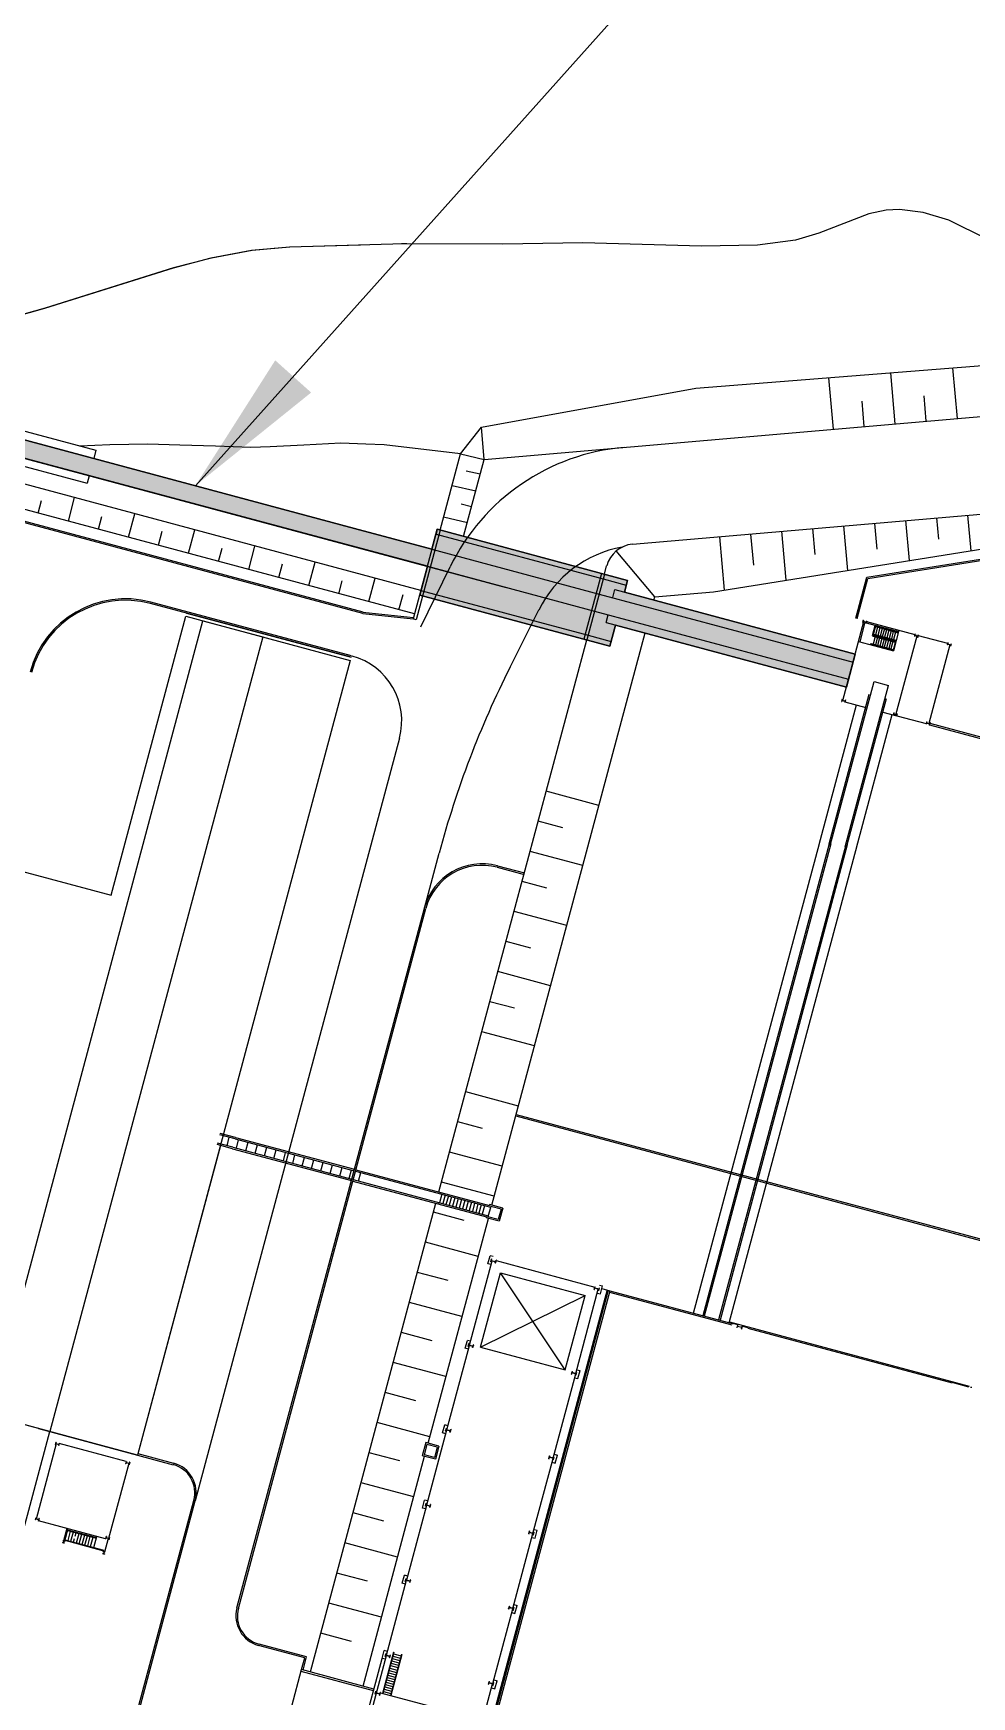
# Model space of a CAD drawing. Header units: millimetres. Extents: x 0 to 42050, y 0 to 29700.
# Drawn here: x 34922 to 35722, y 26847 to 28264 of the extents above; entities that cross this region are included whole.
import ezdxf

# ---------------------------------------------------------------- set-up
doc = ezdxf.new("R2010")
doc.units = ezdxf.units.MM
doc.header["$LTSCALE"] = 50
doc.layers.add('CHAVE', color=8, linetype='Continuous', transparency=0.4)
doc.layers.add('FRL3', color=3, linetype='Continuous')
doc.layers.add('TDM', color=2, linetype='Continuous')
doc.styles.add('TR100', font='simplex.shx')
doc.dimstyles.new('SEG-S-1', dxfattribs={"dimscale": 50, "dimtxt": 2.5, "dimasz": 2.5, "dimexe": 1.5, "dimexo": 1.5, "dimgap": 1, "dimtad": 1, "dimdec": 0, "dimtxsty": 'TR100', "dimcen": 2.5, "dimclrd": 256, "dimclre": 256, "dimclrt": 3, "dimadec": 0, "dimazin": 0, "dimtfac": 1, "dimtdec": 0, "dimtmove": 0, "dimatfit": 3, "dimfxl": 0, "dimarcsym": 0})

# ---------------------------------------------------------------- blocks, each defined once
blk = doc.blocks.new('A$C348914f2')
at = {"layer": 'FRL3'}
blk.add_hatch(color=256, dxfattribs=at).paths.add_polyline_path([(-6848.9, -1241.2), (-6291.7, -1390.5), (-6298.2, -1415.1), (-6136.2, -1458.5), (-6131.4, -1440.5), (-5934.6, -1493.3), (-5927, -1465.2), (-6123.8, -1412.4), (-6121.2, -1402.5), (-6283.2, -1359), (-6287.8, -1375.9), (-6353.7, -1358.3), (-6845, -1226.6)])
at = {"layer": 'CHAVE'}
for p, q in [((-6062.8, -1238.9), (-5681.9, -1208.6)), ((-6843.1, -1219.7), (-6574.2, -1291.7)), ((-5949.8, -1229.9), (-5946, -1273.8)), ((-5896.9, -1225.7), (-5893.2, -1269.2)), ((-5844.1, -1221.5), (-5840.3, -1264.7)), ((-6848.9, -1241.2), (-6224.5, -1408.5)), ((-6245.6, -1272), (-6062.8, -1238.9)), ((-5868.6, -1245.2), (-5866.8, -1266.9)), ((-6850.7, -1247.8), (-6581.7, -1319.8)), ((-6243.2, -1299.4), (-5678.3, -1250.7)), ((-5921.5, -1249.7), (-5919.6, -1271.5)), ((-6263.4, -1294.7), (-6245.6, -1272)), ((-6243.2, -1299.4), (-6245.6, -1272)), ((-6297.2, -1411.1), (-6702.4, -1302.5)), ((-6574.2, -1291.7), (-6576, -1298.7)), ((-6280.8, -1359.7), (-6263.4, -1294.7)), ((-6263.4, -1294.7), (-6243.2, -1299.4)), ((-6260.8, -1365), (-6243.2, -1299.4)), ((-6580, -1313.3), (-6581.7, -1319.8)), ((-6258.6, -1309.1), (-6246.6, -1311.8)), ((-6270.6, -1321.6), (-6250.4, -1326.3)), ((-6302.5, -1431.1), (-6667.9, -1333.2)), ((-6623.2, -1345.1), (-6620.4, -1334.4)), ((-6597.6, -1352), (-6592.3, -1332)), ((-6546.4, -1365.7), (-6541, -1345.7)), ((-6262.9, -1337.4), (-6254, -1339.5)), ((-6117, -1371.7), (-5671.2, -1333.2)), ((-6346.4, -1429.6), (-6655.8, -1346.7)), ((-6346.8, -1430.8), (-6654.9, -1348.2)), ((-6572, -1358.9), (-6569.1, -1348)), ((-6495.2, -1379.4), (-6489.8, -1359.4)), ((-6283.2, -1359), (-6303.7, -1435.3)), ((-6280.8, -1359.7), (-6301.3, -1436)), ((-6283.2, -1359), (-6284.3, -1363)), ((-6283.2, -1359), (-6140.8, -1397.2)), ((-6277.8, -1348.4), (-6257.6, -1353.1)), ((-6047.8, -1412.3), (-5669.6, -1351.7)), ((-5961.2, -1380.5), (-5963.1, -1358.4)), ((-5933.4, -1394), (-5936.7, -1356.1)), ((-5908.4, -1375.9), (-5910.3, -1353.9)), ((-5880.9, -1385.6), (-5883.9, -1351.6)), ((-5855.9, -1367.5), (-5857.4, -1349.3)), ((-5828.4, -1377.2), (-5831, -1347)), ((-6520.8, -1372.6), (-6517.6, -1360.7)), ((-6443.9, -1393.2), (-6438.6, -1373.2)), ((-6284.3, -1363), (-6141.8, -1401.2)), ((-6038.4, -1410.8), (-6042.4, -1365.3)), ((-6013.6, -1389.6), (-6015.9, -1363)), ((-5985.9, -1402.4), (-5989.5, -1360.7)), ((-5917.3, -1399.8), (-5717.9, -1367.9)), ((-5916.3, -1400.9), (-5718, -1369.1)), ((-6469.6, -1386.3), (-6466.6, -1375.1)), ((-6418.3, -1400), (-6415.2, -1388.5)), ((-6392.7, -1406.9), (-6387.4, -1386.9)), ((-6287.8, -1375.9), (-6145.3, -1414.1)), ((-6097.9, -1416.6), (-6130.8, -1377.4)), ((-6341.5, -1420.6), (-6336.1, -1400.6)), ((-6297.2, -1442), (-6272.3, -1390.9)), ((-6291.7, -1390.5), (-6149.2, -1428.7)), ((-6143.2, -1396.6), (-6158.2, -1452.6)), ((-6140.8, -1397.2), (-6155.8, -1453.2)), ((-6141.8, -1401.2), (-6122.2, -1406.5)), ((-6140.8, -1397.2), (-6138.9, -1390)), ((-6140.8, -1397.2), (-6121.2, -1402.5)), ((-6123.8, -1412.4), (-6121.2, -1402.5)), ((-5926.6, -1434.6), (-5917.3, -1399.8)), ((-5925.4, -1434.9), (-5916.3, -1400.9)), ((-6367.1, -1413.8), (-6364.2, -1402.8)), ((-6315.9, -1427.5), (-6312.4, -1414.4)), ((-6297.2, -1411.1), (-6154.7, -1449.2)), ((-6295.9, -1415.7), (-6136.2, -1458.5)), ((-6145.3, -1414.1), (-5928.9, -1472.1)), ((-6133.7, -1417.2), (-6131.8, -1410.3)), ((-6131.8, -1410.3), (-5927, -1465.2)), ((-6098.6, -1419.2), (-6097.9, -1416.6)), ((-6097.9, -1416.6), (-6047.8, -1412.3)), ((-6356.7, -1468), (-6527.6, -1422.2)), ((-6356.4, -1466.8), (-6527.3, -1421)), ((-6496.8, -1430.5), (-6356.7, -1468)), ((-6346.8, -1430.8), (-6303.7, -1435.3)), ((-6346.6, -1429.6), (-6303.6, -1434.1)), ((-6221.2, -1476.4), (-6196.7, -1427.7)), ((-6149.2, -1428.7), (-5932.8, -1486.7)), ((-6301.3, -1436), (-6303.7, -1435.3)), ((-6139.4, -1438.4), (-6137.6, -1431.8)), ((-6139.4, -1438.4), (-5934.6, -1493.3)), ((-6136.2, -1458.5), (-6131.4, -1440.5)), ((-5937.6, -1504.8), (-5919.7, -1437.6)), ((-5925.4, -1434.9), (-5926.6, -1434.6)), ((-5923, -1454.9), (-5918.5, -1438)), ((-5917.7, -1438.7), (-5890.2, -1446.1)), ((-5917.4, -1437.5), (-5876.3, -1448.5)), ((-5912.3, -1449.4), (-5910, -1440.8)), ((-5909.7, -1441.5), (-5911.7, -1448.8)), ((-5911.7, -1448.8), (-5909.7, -1441.5)), ((-5910.1, -1441.4), (-5890.3, -1446.7)), ((-5909.9, -1441.9), (-5890.4, -1447.1)), ((-5908, -1442.4), (-5909.7, -1448.8)), ((-5906.1, -1442.9), (-5907.8, -1449.3)), ((-5904.1, -1443.4), (-5905.9, -1449.9)), ((-5902.2, -1444), (-5904, -1450.4)), ((-5900.3, -1444.5), (-5902.1, -1450.9)), ((-5898.4, -1445), (-5900.1, -1451.4)), ((-5889.8, -1444.9), (-5894.5, -1462.5)), ((-6281.8, -1923.4), (-6155.8, -1453.2)), ((-6236.7, -1934.7), (-6106.2, -1447.3)), ((-6154.7, -1449.2), (-6135.1, -1454.5)), ((-5924.2, -1454.6), (-5894.5, -1462.5)), ((-5914.4, -1457.2), (-5914.2, -1456.7)), ((-5914.2, -1456.7), (-5894.4, -1462)), ((-5913.8, -1456.8), (-5913.7, -1456.3)), ((-5913.7, -1456.3), (-5894.7, -1461.4)), ((-5912.3, -1449.4), (-5892.4, -1454.7)), ((-5912.1, -1448.7), (-5892.3, -1454)), ((-5911.9, -1449.5), (-5912, -1449.9)), ((-5912, -1449.9), (-5911.9, -1449.5)), ((-5912, -1449.9), (-5893, -1455)), ((-5910.1, -1450.4), (-5911.8, -1456.8)), ((-5911.6, -1448.3), (-5892.1, -1453.5)), ((-5908.2, -1450.9), (-5909.9, -1457.3)), ((-5906.3, -1451.5), (-5908, -1457.9)), ((-5904.4, -1452), (-5906.1, -1458.4)), ((-5902.5, -1452.5), (-5904.2, -1458.9)), ((-5900.6, -1453), (-5902.3, -1459.4)), ((-5898.7, -1453.5), (-5900.4, -1459.9)), ((-5896.8, -1454), (-5898.5, -1460.4)), ((-5896.5, -1445.5), (-5898.2, -1451.9)), ((-5894.9, -1454.5), (-5896.6, -1460.9)), ((-5894.6, -1446), (-5896.3, -1452.4)), ((-5892.8, -1454.6), (-5894.8, -1461.9)), ((-5892.7, -1446.5), (-5894.4, -1452.9)), ((-5892.4, -1516.9), (-5874.4, -1449.8)), ((-5873.4, -1449.3), (-5848.3, -1456.1)), ((-5846.4, -1457.3), (-5864.4, -1524.4)), ((-5949.2, -1626.9), (-5915.1, -1499.3)), ((-5948.3, -1628.3), (-5910.9, -1488.6)), ((-5935.6, -1629.5), (-5898.7, -1491.9)), ((-5910.9, -1488.6), (-5898.7, -1491.9)), ((-5957.9, -1627.5), (-5926, -1508.6)), ((-5935.8, -1506), (-5918.1, -1510.7)), ((-5933.8, -1627.8), (-5900.4, -1503.1)), ((-5903.5, -1514.6), (-5866.6, -1524.5)), ((-5926, -1630.3), (-5895.6, -1516.7)), ((-5863.8, -1525.4), (-5781.4, -1547.5)), ((-5863.4, -1524.2), (-5782.3, -1545.9)), ((-6315.5, -1537), (-6489.5, -2186.5)), ((-6145.5, -1594.1), (-6190.3, -1582.1)), ((-6176.1, -1613.3), (-6197.2, -1607.7)), ((-6064.8, -2026.6), (-5957.6, -1626.5)), ((-5949.2, -1626.9), (-6056.9, -2028.8)), ((-5948, -1627), (-6055.7, -2029.1)), ((-5935.1, -1627.8), (-6043.5, -2032.3)), ((-5933.8, -1627.8), (-6042.3, -2032.7)), ((-6034.4, -2034.8), (-5925.5, -1628.3)), ((-6294.2, -1681.7), (-6281.7, -1634.9)), ((-6159.2, -1645.3), (-6204, -1633.3)), ((-6232.1, -1646.8), (-6209.3, -1652.9)), ((-6231.8, -1645.6), (-6209, -1651.7)), ((-6189.8, -1664.6), (-6210.9, -1658.9)), ((-6453.9, -2277.7), (-6294.2, -1681.7)), ((-6452.7, -2278.1), (-6293, -1682)), ((-6172.9, -1696.5), (-6217.8, -1684.5)), ((-6203.5, -1715.8), (-6224.6, -1710.1)), ((-6186.7, -1747.8), (-6231.5, -1735.7)), ((-6217.3, -1767), (-6238.4, -1761.4)), ((-6200.4, -1799), (-6245.2, -1787)), ((-6214.1, -1850.2), (-6258.9, -1838.2)), ((-6244.7, -1869.5), (-6265.8, -1863.8)), ((-6216.4, -1858.6), (-5488.1, -2053.8)), ((-6216.1, -1857.4), (-5487.8, -2052.6)), ((-6468.1, -1883.8), (-6538.8, -2147.5)), ((-6457.7, -1886.6), (-6470.7, -1883.1)), ((-6457.4, -1885.4), (-6470.4, -1881.9)), ((-6455.6, -1878.1), (-6468.5, -1874.7)), ((-6455.2, -1877), (-6468.2, -1873.5)), ((-6462.4, -1884.1), (-6460.5, -1876.8)), ((-6455.6, -1878.1), (-6354.1, -1905.3)), ((-6455.2, -1877), (-6353.8, -1904.1)), ((-6454.4, -1886.2), (-6452.5, -1879)), ((-6446.4, -1888.3), (-6444.5, -1881.1)), ((-6438.4, -1890.5), (-6436.5, -1883.3)), ((-6457.7, -1886.6), (-6356.4, -1913.7)), ((-6457.4, -1885.4), (-6356.1, -1912.5)), ((-6430.4, -1892.6), (-6428.5, -1885.4)), ((-6422.4, -1894.8), (-6420.5, -1887.6)), ((-6414.4, -1896.9), (-6412.5, -1889.7)), ((-6406.4, -1899.1), (-6404.5, -1891.9)), ((-6398.4, -1901.2), (-6396.5, -1894)), ((-6390.4, -1903.4), (-6388.4, -1896.1)), ((-6382.4, -1905.5), (-6380.4, -1898.3)), ((-6227.8, -1901.4), (-6272.7, -1889.4)), ((-6374.4, -1907.6), (-6372.4, -1900.4)), ((-6366.4, -1909.8), (-6364.4, -1902.6)), ((-6358.4, -1911.9), (-6356.4, -1904.7)), ((-6352.9, -1905.7), (-6238, -1936.5)), ((-6352.6, -1904.5), (-6238.8, -1934.9)), ((-6350.4, -1914.1), (-6348.4, -1906.9)), ((-6355.2, -1914.1), (-6241.4, -1944.6)), ((-6354.9, -1912.9), (-6239.9, -1943.7)), ((-6279.4, -1925.4), (-6281.4, -1932.6)), ((-6280.3, -1925.1), (-6279.9, -1923.9)), ((-6234.7, -1927), (-6279.5, -1915)), ((-6276.6, -1926.1), (-6278.6, -1933.3)), ((-6273.8, -1926.9), (-6275.8, -1934.1)), ((-6273.8, -1926.9), (-6275.8, -1934.1)), ((-6391.3, -2332.3), (-6284.4, -1933)), ((-6260.3, -1947.6), (-6286.4, -1940.6)), ((-6282.5, -1933.5), (-6282.2, -1932.3)), ((-6271, -1927.6), (-6273, -1934.8)), ((-6268.2, -1928.4), (-6270.2, -1935.6)), ((-6265.4, -1929.1), (-6267.4, -1936.3)), ((-6262.6, -1929.9), (-6264.6, -1937.1)), ((-6259.8, -1930.6), (-6261.8, -1937.8)), ((-6257, -1931.4), (-6259, -1938.6)), ((-6254.2, -1932.1), (-6256.1, -1939.3)), ((-6251.4, -1932.9), (-6253.3, -1940.1)), ((-6248.6, -1933.6), (-6250.5, -1940.8)), ((-6245.8, -1934.4), (-6247.7, -1941.6)), ((-6243, -1935.1), (-6244.9, -1942.3)), ((-6237.7, -1935.7), (-6240.1, -1944.5)), ((-6238.6, -1934.1), (-6238.8, -1934.9)), ((-6227.4, -1937.2), (-6238.6, -1934.1)), ((-6228.9, -1938), (-6237.7, -1935.7)), ((-6228.9, -1938), (-6231.3, -1946.8)), ((-6227.4, -1937.2), (-6230.4, -1948.4)), ((-6291.1, -2137.4), (-6239.7, -1945.9)), ((-6241.4, -1944.6), (-6241.6, -1945.4)), ((-6230.4, -1948.4), (-6241.6, -1945.4)), ((-6231.3, -1946.8), (-6240.1, -1944.5)), ((-6248.4, -1978.3), (-6293.3, -1966.3)), ((-6255.7, -2053.9), (-6236.5, -1982.1)), ((-6240.1, -1984.6), (-6238.3, -1977.8)), ((-6235.5, -1978.5), (-6238.3, -1977.8)), ((-6237.5, -1982.9), (-6236.9, -1980.5)), ((-6237.3, -1983), (-6237.5, -1982.9)), ((-6237.3, -1983), (-6236.7, -1980.6)), ((-6237, -1981.9), (-6236.9, -1981.7)), ((-6237, -1981.9), (-6233.5, -1982.9)), ((-6236.7, -1980.6), (-6236.9, -1980.5)), ((-6236.9, -1981.7), (-6233.4, -1982.6)), ((-6233.8, -1983.9), (-6233.1, -1981.5)), ((-6233.5, -1984), (-6232.9, -1981.6)), ((-6233.5, -1982.9), (-6233.4, -1982.6)), ((-6232.9, -1981.6), (-6233.1, -1981.5)), ((-6233, -1981.9), (-6148.9, -2004.4)), ((-6274, -1998.9), (-6300.1, -1991.9)), ((-6246.3, -2055.5), (-6229.4, -1992.4)), ((-6237.3, -1985.3), (-6240.1, -1984.6)), ((-6233.5, -1984), (-6233.8, -1983.9)), ((-6174.2, -2074.8), (-6229.4, -1992.4)), ((-6229.4, -1992.4), (-6157.3, -2011.7)), ((-6138.5, -2006.9), (-6250.1, -2423.3)), ((-6137.6, -2007.1), (-6249.3, -2424.3)), ((-6136.2, -2007.5), (-6248.1, -2424.9)), ((-6246.3, -2055.5), (-6157.3, -2011.7)), ((-6174.2, -2074.8), (-6157.3, -2011.7)), ((-6165.2, -2078.1), (-6146, -2006.3)), ((-6149.5, -2006.5), (-6148.9, -2004.1)), ((-6149.5, -2006.5), (-6149.3, -2006.6)), ((-6149.3, -2006.6), (-6148.6, -2004.2)), ((-6149, -2005.5), (-6148.9, -2005.3)), ((-6145.5, -2006.4), (-6149, -2005.5)), ((-6148.9, -2004.1), (-6148.6, -2004.2)), ((-6145.4, -2006.2), (-6148.9, -2005.3)), ((-6146.9, -2009.6), (-6144.1, -2010.3)), ((-6145.7, -2007.5), (-6145.1, -2005.1)), ((-6145.7, -2007.5), (-6145.5, -2007.6)), ((-6145.5, -2007.6), (-6144.9, -2005.2)), ((-6145.5, -2006.4), (-6145.4, -2006.2)), ((-6145.1, -2002.8), (-6142.3, -2003.5)), ((-6145.1, -2005.1), (-6144.9, -2005.2)), ((-6144.1, -2010.3), (-6142.3, -2003.5)), ((-6142.9, -2005.7), (-6136.2, -2007.5)), ((-6136.5, -2008.7), (-6032.2, -2036.7)), ((-6136.2, -2007.5), (-6031.8, -2035.5)), ((-6262.2, -2029.5), (-6307, -2017.5)), ((-6034.2, -2034), (-5829.9, -2088.7)), ((-6027.2, -2036.7), (-6031.8, -2035.5)), ((-6027.8, -2039.1), (-6027.2, -2036.7)), ((-6027.8, -2039.1), (-6027.6, -2039.2)), ((-6027.6, -2039.2), (-6027, -2036.8)), ((-6027.3, -2038.1), (-6027.3, -2037.9)), ((-6023.7, -2038.8), (-6027.3, -2037.9)), ((-6023.8, -2039), (-6027.3, -2038.1)), ((-6027.2, -2036.7), (-6027, -2036.8)), ((-6024.1, -2040.1), (-6023.4, -2037.7)), ((-6024.1, -2040.1), (-6023.8, -2040.2)), ((-6023.8, -2040.2), (-6023.2, -2037.8)), ((-6023.8, -2039), (-6023.7, -2038.8)), ((-6023.4, -2037.7), (-6023.2, -2037.8)), ((-6023.2, -2037.8), (-6018.6, -2039)), ((-6018.7, -2039.4), (-5844.4, -2086.1)), ((-6287.7, -2050.1), (-6313.8, -2043.1)), ((-6275, -2125.9), (-6255.8, -2054.1)), ((-6259.4, -2056.6), (-6257.6, -2049.8)), ((-6254.8, -2050.6), (-6257.6, -2049.8)), ((-6256.8, -2055), (-6256.2, -2052.6)), ((-6256.6, -2055), (-6256, -2052.6)), ((-6256.3, -2053.9), (-6256.3, -2053.7)), ((-6256.3, -2053.7), (-6252.7, -2054.7)), ((-6256.3, -2053.9), (-6252.8, -2054.9)), ((-6256, -2052.6), (-6256.2, -2052.6)), ((-6253.1, -2056), (-6252.4, -2053.6)), ((-6252.8, -2056), (-6252.2, -2053.6)), ((-6252.2, -2053.6), (-6252.4, -2053.6)), ((-6256.6, -2057.4), (-6259.4, -2056.6)), ((-6256.6, -2055), (-6256.8, -2055)), ((-6252.8, -2056), (-6253.1, -2056)), ((-6252.8, -2054.9), (-6252.7, -2054.7)), ((-6246.3, -2055.5), (-6174.2, -2074.8)), ((-6275.9, -2080.7), (-6320.7, -2068.7)), ((-6184.5, -2150.1), (-6165.3, -2078.3)), ((-6168.8, -2078.6), (-6168.2, -2076.2)), ((-6168.8, -2078.6), (-6168.6, -2078.6)), ((-6168.6, -2078.6), (-6167.9, -2076.2)), ((-6168.3, -2077.5), (-6168.2, -2077.3)), ((-6164.8, -2078.5), (-6168.3, -2077.5)), ((-6168.2, -2076.2), (-6167.9, -2076.2)), ((-6164.7, -2078.2), (-6168.2, -2077.3)), ((-6166.2, -2081.6), (-6163.4, -2082.4)), ((-6165, -2079.6), (-6164.4, -2077.2)), ((-6165, -2079.6), (-6164.8, -2079.6)), ((-6164.8, -2079.6), (-6164.2, -2077.2)), ((-6164.8, -2078.5), (-6164.7, -2078.2)), ((-6164.4, -2074.8), (-6161.6, -2075.6)), ((-6164.4, -2077.2), (-6164.2, -2077.2)), ((-6163.4, -2082.4), (-6161.6, -2075.6)), ((-6301.4, -2101.3), (-6327.6, -2094.3)), ((-5830.2, -2089.6), (-5844.4, -2085.8)), ((-5827.8, -2090.1), (-5828.8, -2089.9)), ((-6623.1, -2124.9), (-6538.8, -2147.5)), ((-6289.6, -2131.9), (-6334.4, -2119.9)), ((-6278.7, -2128.7), (-6276.9, -2121.9)), ((-6274.1, -2122.6), (-6276.9, -2121.9)), ((-6276.1, -2127), (-6275.5, -2124.6)), ((-6275.9, -2127.1), (-6275.3, -2124.7)), ((-6275.3, -2124.7), (-6275.5, -2124.6)), ((-6608, -2138), (-6625.1, -2202)), ((-6608.2, -2136.8), (-6608.8, -2138.9)), ((-6608.6, -2138.9), (-6608.8, -2138.9)), ((-6608.4, -2138.1), (-6608.6, -2138.9)), ((-6608.1, -2136.9), (-6608.3, -2137.7)), ((-6608.1, -2136.9), (-6608.2, -2136.8)), ((-6605.9, -2138.5), (-6608.2, -2137.9)), ((-6605.9, -2138.6), (-6608.2, -2138)), ((-6605.8, -2138.8), (-6606.1, -2139.6)), ((-6605.4, -2137.6), (-6605.9, -2139.6)), ((-6605.5, -2137.6), (-6605.8, -2138.4)), ((-6605.4, -2137.6), (-6605.5, -2137.6)), ((-6548.3, -2153), (-6605.4, -2137.7)), ((-6293, -2136.9), (-6296, -2148.1)), ((-6292.1, -2138.5), (-6294.4, -2147.3)), ((-6281.8, -2139.9), (-6293, -2136.9)), ((-6292.2, -2189.9), (-6275.1, -2126.1)), ((-6283.3, -2140.8), (-6292.1, -2138.5)), ((-6275.9, -2129.4), (-6278.7, -2128.7)), ((-6275.9, -2127.1), (-6276.1, -2127)), ((-6275.6, -2126), (-6275.6, -2125.7)), ((-6275.6, -2125.7), (-6272, -2126.7)), ((-6275.6, -2126), (-6272.1, -2126.9)), ((-6272.4, -2128), (-6271.7, -2125.6)), ((-6272.1, -2128.1), (-6272.4, -2128)), ((-6272.1, -2128.1), (-6271.5, -2125.7)), ((-6272.1, -2126.9), (-6272, -2126.7)), ((-6271.5, -2125.7), (-6271.7, -2125.6)), ((-6605.9, -2139.6), (-6606.1, -2139.6)), ((-6548.2, -2152.9), (-6548.8, -2155)), ((-6548.1, -2153), (-6548.3, -2153.8)), ((-6548.1, -2153), (-6548.2, -2152.9)), ((-6545.3, -2153.7), (-6545.9, -2155.7)), ((-6545.5, -2153.6), (-6545.7, -2154.5)), ((-6545.3, -2153.7), (-6545.5, -2153.6)), ((-6538.8, -2147.5), (-6508.3, -2155.7)), ((-6538.5, -2146.3), (-6508, -2154.5)), ((-6346.5, -2344.3), (-6294.1, -2148.6)), ((-6315.2, -2152.5), (-6341.3, -2145.5)), ((-6284.8, -2151.1), (-6296, -2148.1)), ((-6285.6, -2149.6), (-6294.4, -2147.3)), ((-6283.3, -2140.8), (-6285.6, -2149.6)), ((-6281.8, -2139.9), (-6284.8, -2151.1)), ((-6201.7, -2214.2), (-6184.6, -2150.4)), ((-6188.1, -2150.6), (-6187.5, -2148.2)), ((-6188.1, -2150.6), (-6187.9, -2150.7)), ((-6187.9, -2150.7), (-6187.2, -2148.3)), ((-6187.6, -2149.6), (-6187.5, -2149.3)), ((-6184.1, -2150.5), (-6187.6, -2149.6)), ((-6187.5, -2148.2), (-6187.2, -2148.3)), ((-6184, -2150.3), (-6187.5, -2149.3)), ((-6185.5, -2153.6), (-6182.7, -2154.4)), ((-6184.3, -2151.6), (-6183.7, -2149.2)), ((-6184.3, -2151.6), (-6184.1, -2151.7)), ((-6184.1, -2151.7), (-6183.5, -2149.3)), ((-6184.1, -2150.5), (-6184, -2150.3)), ((-6183.7, -2146.8), (-6180.9, -2147.6)), ((-6183.7, -2149.2), (-6183.5, -2149.3)), ((-6182.7, -2154.4), (-6180.9, -2147.6)), ((-6546.2, -2154.6), (-6563.3, -2218.5)), ((-6548.6, -2155), (-6548.8, -2155)), ((-6548.4, -2154.2), (-6548.6, -2155)), ((-6545.9, -2154.6), (-6548.2, -2154)), ((-6545.9, -2154.7), (-6548.2, -2154.1)), ((-6545.8, -2154.8), (-6546, -2155.7)), ((-6545.9, -2155.7), (-6546, -2155.7)), ((-6303.3, -2183.2), (-6348.2, -2171.1)), ((-6561.1, -2448.7), (-6490.7, -2186.1)), ((-6559.9, -2449), (-6489.5, -2186.5)), ((-6309.3, -2253.9), (-6292.2, -2190.2)), ((-6295.9, -2192.7), (-6294.1, -2185.9)), ((-6293.1, -2193.4), (-6295.9, -2192.7)), ((-6291.3, -2186.6), (-6294.1, -2185.9)), ((-6293.3, -2191), (-6292.7, -2188.6)), ((-6293.1, -2191.1), (-6293.3, -2191)), ((-6293.1, -2191.1), (-6292.4, -2188.7)), ((-6292.8, -2190), (-6292.7, -2189.8)), ((-6292.8, -2190), (-6289.3, -2191)), ((-6292.4, -2188.7), (-6292.7, -2188.6)), ((-6292.7, -2189.8), (-6289.2, -2190.7)), ((-6289.5, -2192), (-6288.9, -2189.6)), ((-6289.3, -2192.1), (-6289.5, -2192)), ((-6289.3, -2192.1), (-6288.7, -2189.7)), ((-6289.3, -2191), (-6289.2, -2190.7)), ((-6288.7, -2189.7), (-6288.9, -2189.6)), ((-6625.4, -2200.9), (-6626, -2202.9)), ((-6625.8, -2202.9), (-6626, -2202.9)), ((-6625.6, -2202.1), (-6625.8, -2202.9)), ((-6625.2, -2200.9), (-6625.5, -2201.7)), ((-6625.2, -2200.9), (-6625.4, -2200.9)), ((-6623.1, -2202.5), (-6625.4, -2201.9)), ((-6623.1, -2202.6), (-6625.4, -2202)), ((-6623, -2202.8), (-6623.2, -2203.6)), ((-6623.1, -2203.7), (-6623.2, -2203.6)), ((-6622.5, -2201.6), (-6623.1, -2203.7)), ((-6565.9, -2218.9), (-6623, -2203.6)), ((-6622.7, -2201.6), (-6622.9, -2202.4)), ((-6622.5, -2201.6), (-6622.7, -2201.6)), ((-6599, -2210), (-6601.8, -2220.7)), ((-6598, -2210.3), (-6600.9, -2221)), ((-6328.9, -2203.8), (-6355, -2196.8)), ((-6602.6, -2222.1), (-6601.9, -2222.3)), ((-6602.6, -2222.1), (-6602.6, -2222.2)), ((-6600.9, -2222.7), (-6602.6, -2222.2)), ((-6602.2, -2220.6), (-6602.2, -2220.7)), ((-6600.5, -2221), (-6602.2, -2220.6)), ((-6602.2, -2220.7), (-6601.5, -2220.9)), ((-6601.4, -2221), (-6601.8, -2222.3)), ((-6601.3, -2221), (-6601.7, -2222.3)), ((-6600.9, -2222.6), (-6601.6, -2222.4)), ((-6601.5, -2221.6), (-6601.4, -2221.2)), ((-6600.5, -2221.1), (-6601.2, -2220.9)), ((-6600.9, -2222.6), (-6600.9, -2222.7)), ((-6600.6, -2220.1), (-6567.6, -2229)), ((-6600.5, -2219.7), (-6567.5, -2228.5)), ((-6600.5, -2221), (-6600.5, -2221.1)), ((-6598.4, -2211.7), (-6573.7, -2218.3)), ((-6598.2, -2211.2), (-6573.6, -2217.8)), ((-6597.9, -2220.4), (-6595.7, -2212.4)), ((-6595.5, -2221), (-6593.3, -2213)), ((-6593.1, -2221.7), (-6592.3, -2218.6)), ((-6591.7, -2216.7), (-6590.9, -2213.7)), ((-6590.7, -2222.3), (-6588.5, -2214.3)), ((-6588.3, -2223), (-6586.1, -2215)), ((-6585.9, -2223.6), (-6583.7, -2215.6)), ((-6583.5, -2224.2), (-6581.3, -2216.2)), ((-6581.1, -2224.9), (-6578.9, -2216.9)), ((-6578.7, -2225.5), (-6576.5, -2217.5)), ((-6575.8, -2226.3), (-6573.3, -2216.9)), ((-6563.7, -2218.5), (-6566.8, -2230.1)), ((-6565.4, -2216.9), (-6565.9, -2219)), ((-6565.8, -2219), (-6565.9, -2219)), ((-6565.5, -2218.2), (-6565.8, -2219)), ((-6565.2, -2217), (-6565.4, -2216.9)), ((-6565.2, -2217), (-6565.4, -2217.8)), ((-6563, -2218.6), (-6565.4, -2218)), ((-6563.1, -2218.7), (-6565.4, -2218.1)), ((-6563, -2218.9), (-6563.2, -2219.7)), ((-6563, -2219.8), (-6563.2, -2219.7)), ((-6562.5, -2217.7), (-6563, -2219.8)), ((-6562.7, -2217.7), (-6562.9, -2218.5)), ((-6562.5, -2217.7), (-6562.7, -2217.7)), ((-6317.1, -2234.4), (-6361.9, -2222.4)), ((-6218.9, -2278.2), (-6201.8, -2214.4)), ((-6205.3, -2214.6), (-6204.6, -2212.2)), ((-6205.3, -2214.6), (-6205, -2214.7)), ((-6205, -2214.7), (-6204.4, -2212.3)), ((-6204.7, -2213.6), (-6204.7, -2213.4)), ((-6201.1, -2214.3), (-6204.7, -2213.4)), ((-6201.2, -2214.5), (-6204.7, -2213.6)), ((-6204.6, -2212.2), (-6204.4, -2212.3)), ((-6202.6, -2217.7), (-6199.8, -2218.4)), ((-6201.5, -2215.6), (-6200.9, -2213.2)), ((-6201.5, -2215.6), (-6201.3, -2215.7)), ((-6201.3, -2215.7), (-6200.6, -2213.3)), ((-6201.2, -2214.5), (-6201.1, -2214.3)), ((-6200.9, -2213.2), (-6200.6, -2213.3)), ((-6200.8, -2210.9), (-6198, -2211.6)), ((-6199.8, -2218.4), (-6198, -2211.6)), ((-6568.6, -2231.3), (-6568.6, -2231.3)), ((-6568.6, -2231.3), (-6567.9, -2231.4)), ((-6568.6, -2231.3), (-6566.9, -2231.8)), ((-6568.1, -2229.7), (-6568.2, -2229.8)), ((-6568.2, -2229.8), (-6567.5, -2230)), ((-6568.1, -2229.7), (-6566.5, -2230.2)), ((-6567.4, -2230.1), (-6567.8, -2231.4)), ((-6567.3, -2230.1), (-6567.7, -2231.4)), ((-6566.9, -2231.7), (-6567.6, -2231.5)), ((-6566.5, -2230.3), (-6567.2, -2230.1)), ((-6566.9, -2231.7), (-6566.9, -2231.8)), ((-6566.5, -2230.2), (-6566.5, -2230.3)), ((-6342.6, -2255), (-6368.7, -2248)), ((-6313.1, -2256.7), (-6311.2, -2249.9)), ((-6313.1, -2256.7), (-6311.2, -2249.9)), ((-6308.4, -2250.7), (-6311.2, -2249.9)), ((-6310.5, -2255.1), (-6309.8, -2252.7)), ((-6310.2, -2255.1), (-6309.6, -2252.7)), ((-6309.6, -2252.7), (-6309.8, -2252.7)), ((-6326.5, -2318), (-6309.4, -2254.2)), ((-6310.3, -2257.5), (-6313.1, -2256.7)), ((-6310.2, -2255.1), (-6310.5, -2255.1)), ((-6309.9, -2254), (-6309.9, -2253.8)), ((-6309.9, -2253.8), (-6306.3, -2254.7)), ((-6309.9, -2254), (-6306.4, -2255)), ((-6306.7, -2256.1), (-6306.1, -2253.7)), ((-6306.5, -2256.1), (-6306.7, -2256.1)), ((-6306.5, -2256.1), (-6305.8, -2253.7)), ((-6306.4, -2255), (-6306.3, -2254.7)), ((-6305.8, -2253.7), (-6306.1, -2253.7)), ((-6330.8, -2285.6), (-6375.6, -2273.6)), ((-6236, -2342.2), (-6218.9, -2278.4)), ((-6222.4, -2278.6), (-6221.8, -2276.2)), ((-6222.4, -2278.6), (-6222.2, -2278.7)), ((-6222.2, -2278.7), (-6221.5, -2276.3)), ((-6221.9, -2277.6), (-6221.8, -2277.4)), ((-6218.4, -2278.6), (-6221.9, -2277.6)), ((-6221.8, -2276.2), (-6221.5, -2276.3)), ((-6218.3, -2278.3), (-6221.8, -2277.4)), ((-6218.7, -2279.7), (-6218, -2277.3)), ((-6218.7, -2279.7), (-6218.4, -2279.7)), ((-6218.4, -2279.7), (-6217.8, -2277.3)), ((-6218.4, -2278.6), (-6218.3, -2278.3)), ((-6218, -2274.9), (-6215.2, -2275.7)), ((-6218, -2277.3), (-6217.8, -2277.3)), ((-6217, -2282.5), (-6215.2, -2275.7)), ((-6217, -2282.5), (-6215.2, -2275.7)), ((-6219.8, -2281.7), (-6217, -2282.5)), ((-6394.6, -2319.4), (-6435.1, -2308.5)), ((-6356.3, -2306.2), (-6382.5, -2299.2)), ((-6396.1, -2320.2), (-6435.5, -2309.7)), ((-6398.8, -2330.3), (-6396.1, -2320.2)), ((-6397.6, -2330.6), (-6394.6, -2319.4)), ((-6343.6, -2382), (-6326.5, -2318.2)), ((-6337.6, -2348.4), (-6330.2, -2320.8)), ((-6330.2, -2320.8), (-6328.4, -2313.9)), ((-6330.2, -2320.8), (-6328.4, -2313.9)), ((-6327.4, -2321.5), (-6330.2, -2320.8)), ((-6320.6, -2315.4), (-6330, -2350.5)), ((-6320.2, -2315.6), (-6329.6, -2350.6)), ((-6325.6, -2314.7), (-6328.4, -2313.9)), ((-6327.6, -2319.1), (-6327, -2316.7)), ((-6327.4, -2319.2), (-6327.6, -2319.1)), ((-6327.4, -2319.2), (-6326.7, -2316.7)), ((-6327.1, -2318.1), (-6327, -2317.8)), ((-6327.1, -2318.1), (-6323.6, -2319)), ((-6326.7, -2316.7), (-6327, -2316.7)), ((-6327, -2317.8), (-6323.5, -2318.8)), ((-6323.9, -2320.1), (-6323.2, -2317.7)), ((-6323.6, -2320.2), (-6323.9, -2320.1)), ((-6323.6, -2320.2), (-6323, -2317.8)), ((-6323.6, -2319), (-6323.5, -2318.8)), ((-6313.8, -2317.3), (-6323.2, -2352.3)), ((-6323, -2317.8), (-6323.2, -2317.7)), ((-6313.3, -2317.4), (-6322.7, -2352.4)), ((-6322.1, -2322.9), (-6315.7, -2324.6)), ((-6321.6, -2320.9), (-6315.2, -2322.6)), ((-6321.1, -2318.9), (-6314.7, -2320.6)), ((-6320.6, -2315.4), (-6320.2, -2315.6)), ((-6320.5, -2316.9), (-6314.1, -2318.6)), ((-6313.8, -2317.3), (-6313.3, -2317.4)), ((-6407.2, -2361.5), (-6398.8, -2330.3)), ((-6337.6, -2348.4), (-6399.2, -2331.9)), ((-6337.2, -2346.8), (-6398.8, -2330.3)), ((-6325.9, -2336.9), (-6319.5, -2338.6)), ((-6325.4, -2334.9), (-6319, -2336.6)), ((-6324.8, -2332.9), (-6318.4, -2334.6)), ((-6324.3, -2330.9), (-6317.9, -2332.6)), ((-6323.8, -2328.9), (-6317.4, -2330.6)), ((-6323.2, -2326.9), (-6316.8, -2328.6)), ((-6322.7, -2324.9), (-6316.3, -2326.6)), ((-6345.5, -2378), (-6337.6, -2348.4)), ((-6336.2, -2351.1), (-6335.6, -2348.7)), ((-6336, -2351.2), (-6336.2, -2351.1)), ((-6336, -2351.2), (-6335.3, -2348.8)), ((-6335.7, -2350.1), (-6335.6, -2349.8)), ((-6335.7, -2350.1), (-6332.1, -2351)), ((-6335.3, -2348.8), (-6335.6, -2348.7)), ((-6335.6, -2349.8), (-6332.1, -2350.8)), ((-6332.4, -2352.1), (-6331.8, -2349.7)), ((-6332.2, -2352.2), (-6331.5, -2349.8)), ((-6332.1, -2351), (-6332.1, -2350.8)), ((-6331.5, -2349.8), (-6331.8, -2349.7)), ((-6331.6, -2350.1), (-6247.6, -2372.6)), ((-6329.1, -2348.9), (-6322.7, -2350.6)), ((-6328.6, -2346.9), (-6322.2, -2348.6)), ((-6328, -2344.9), (-6321.6, -2346.6)), ((-6327.5, -2342.9), (-6321.1, -2344.6)), ((-6327, -2340.9), (-6320.6, -2342.6)), ((-6326.4, -2338.9), (-6320, -2340.6)), ((-6253.2, -2406.2), (-6236.1, -2342.5)), ((-6239.6, -2342.7), (-6238.9, -2340.3)), ((-6239.6, -2342.7), (-6239.3, -2342.7)), ((-6239.3, -2342.7), (-6238.7, -2340.3)), ((-6239, -2341.7), (-6239, -2341.4)), ((-6235.5, -2342.4), (-6239, -2341.4)), ((-6235.5, -2342.6), (-6239, -2341.7)), ((-6238.9, -2340.3), (-6238.7, -2340.3)), ((-6237, -2345.7), (-6234.2, -2346.5)), ((-6235.8, -2343.7), (-6235.2, -2341.3)), ((-6235.8, -2343.7), (-6235.6, -2343.7)), ((-6235.6, -2343.7), (-6234.9, -2341.3)), ((-6235.5, -2342.6), (-6235.5, -2342.4)), ((-6235.2, -2341.3), (-6234.9, -2341.3)), ((-6235.1, -2338.9), (-6232.3, -2339.7)), ((-6234.2, -2346.5), (-6232.3, -2339.7)), ((-6234.2, -2346.5), (-6232.3, -2339.7)), ((-6332.2, -2352.2), (-6332.4, -2352.1))]:
    blk.add_line(p, q, dxfattribs=at)
at = {"layer": 'CHAVE', "extrusion": (0, 0, -1)}
for p, q in [((-5920.2, -1436.3), (-5920.8, -1438.4)), ((-5920.8, -1438.4), (-5920.6, -1438.4)), ((-5920.4, -1437.6), (-5920.6, -1438.4)), ((-5920.5, -1437.4), (-5917.6, -1438.1)), ((-5920, -1436.4), (-5920.3, -1437.2)), ((-5920.2, -1436.3), (-5920, -1436.4)), ((-5920.2, -1437.4), (-5917.9, -1438)), ((-5920.2, -1437.5), (-5917.9, -1438.1)), ((-5917.8, -1438.3), (-5918, -1439.1)), ((-5918, -1439.1), (-5917.9, -1439.2)), ((-5917.3, -1437.1), (-5917.9, -1439.2)), ((-5917.5, -1437.1), (-5917.7, -1437.9)), ((-5917.5, -1437.1), (-5917.3, -1437.1)), ((-5876.2, -1448.1), (-5876.7, -1450.2)), ((-5876.7, -1450.2), (-5876.6, -1450.2)), ((-5876.3, -1449.4), (-5876.6, -1450.2)), ((-5876.5, -1449.1), (-5873.6, -1449.9)), ((-5876.2, -1448.1), (-5876, -1448.2)), ((-5876, -1448.2), (-5876.2, -1449)), ((-5876.2, -1449.2), (-5873.9, -1449.8)), ((-5876.2, -1449.3), (-5873.9, -1449.9)), ((-5873.8, -1450.1), (-5874, -1450.9)), ((-5874, -1450.9), (-5873.8, -1451)), ((-5873.3, -1448.9), (-5873.8, -1451)), ((-5873.5, -1448.8), (-5873.7, -1449.7)), ((-5873.5, -1448.8), (-5873.3, -1448.9)), ((-5848.2, -1455.6), (-5848.7, -1457.7)), ((-5848.7, -1457.7), (-5848.6, -1457.7)), ((-5848.3, -1456.9), (-5848.6, -1457.7)), ((-5848.5, -1456.7), (-5845.5, -1457.4)), ((-5848.2, -1455.6), (-5848, -1455.7)), ((-5848, -1455.7), (-5848.2, -1456.5)), ((-5848.2, -1456.8), (-5845.9, -1457.4)), ((-5848.1, -1456.7), (-5845.8, -1457.3)), ((-5845.8, -1457.6), (-5846, -1458.4)), ((-5846, -1458.4), (-5845.8, -1458.5)), ((-5845.3, -1456.4), (-5845.8, -1458.5)), ((-5845.4, -1456.4), (-5845.7, -1457.2)), ((-5845.4, -1456.4), (-5845.3, -1456.4)), ((-5938.2, -1503.6), (-5938.8, -1505.6)), ((-5938.8, -1505.6), (-5938.6, -1505.7)), ((-5938.4, -1504.8), (-5938.6, -1505.7)), ((-5938.5, -1504.6), (-5935.6, -1505.4)), ((-5938.1, -1503.6), (-5938.3, -1504.5)), ((-5938.2, -1503.6), (-5938.1, -1503.6)), ((-5938.2, -1504.6), (-5935.9, -1505.2)), ((-5938.2, -1504.7), (-5935.9, -1505.3)), ((-5935.8, -1505.5), (-5936, -1506.3)), ((-5936, -1506.3), (-5935.9, -1506.4)), ((-5935.3, -1504.3), (-5935.9, -1506.4)), ((-5935.5, -1504.3), (-5935.7, -1505.1)), ((-5935.5, -1504.3), (-5935.3, -1504.3)), ((-5894.2, -1515.3), (-5894.8, -1517.4)), ((-5894, -1515.4), (-5894.3, -1516.2)), ((-5894.2, -1515.3), (-5894, -1515.4)), ((-5891.5, -1516.1), (-5891.7, -1516.9)), ((-5891.5, -1516.1), (-5891.3, -1516.1)), ((-5894.8, -1517.4), (-5894.6, -1517.5)), ((-5894.4, -1516.6), (-5894.6, -1517.5)), ((-5894.5, -1516.4), (-5891.6, -1517.2)), ((-5894.2, -1516.4), (-5891.9, -1517)), ((-5894.2, -1516.5), (-5891.9, -1517.1)), ((-5891.8, -1517.3), (-5892, -1518.1)), ((-5892, -1518.1), (-5891.9, -1518.2)), ((-5891.3, -1516.1), (-5891.9, -1518.2)), ((-5866.2, -1522.9), (-5866.7, -1524.9)), ((-5866.7, -1524.9), (-5866.6, -1525)), ((-5866.3, -1524.1), (-5866.6, -1525)), ((-5866.5, -1523.9), (-5863.6, -1524.7)), ((-5866.2, -1522.9), (-5866, -1522.9)), ((-5866, -1522.9), (-5866.2, -1523.8)), ((-5866.2, -1523.9), (-5863.9, -1524.5)), ((-5866.2, -1524), (-5863.9, -1524.6)), ((-5863.8, -1524.8), (-5864, -1525.6)), ((-5864, -1525.6), (-5863.8, -1525.7)), ((-5863.3, -1523.6), (-5863.8, -1525.7)), ((-5863.5, -1523.6), (-5863.7, -1524.4)), ((-5863.5, -1523.6), (-5863.3, -1523.6))]:
    blk.add_line(p, q, dxfattribs=at)
at = {"layer": 'CHAVE', "flags": 128}
for points in [[(-5781.4, -1128.2), (-5847.2, -1095.8), (-5869.3, -1089), (-5889.3, -1086.5), (-5900.6, -1087.2), (-5915.5, -1090.2), (-5958, -1106.6), (-5978.1, -1112.6), (-6010.3, -1117), (-6058.1, -1117.7), (-6159.1, -1115.1), (-6227.5, -1116.2), (-6309.2, -1115.7), (-6313.8, -1115.8)], [(-6348.7, -1116.9), (-6409.3, -1118.7), (-6441.4, -1121.5), (-6476.1, -1128), (-6508.4, -1136.5), (-6617.8, -1170.9), (-6672.5, -1186.1), (-6695.3, -1189.7), (-6707.9, -1190.2), (-6722.7, -1188.6), (-6740.4, -1184.2), (-6757.6, -1177.3), (-6816.1, -1147.8)], [(-6311.5, -1115.7), (-6408.8, -1118.6), (-6441, -1121.4), (-6475.7, -1127.9), (-6507.9, -1136.4), (-6617.4, -1170.7), (-6672.1, -1185.9), (-6694.8, -1189.6), (-6707.5, -1190.1), (-6722.3, -1188.5), (-6740, -1184), (-6757.2, -1177.2), (-6815.7, -1147.7)], [(-6845, -1226.6), (-6353.7, -1358.3), (-6287.8, -1375.9), (-6283.2, -1359), (-6121.2, -1402.5), (-6123.8, -1412.4), (-5927, -1465.2), (-5934.6, -1493.3), (-6131.4, -1440.5), (-6136.2, -1458.5), (-6298.2, -1415.1), (-6291.7, -1390.5), (-6848.9, -1241.2), (-6845, -1226.6)], [(-6263.4, -1294.7), (-6328.6, -1287.1), (-6344, -1286.4), (-6365.4, -1285.6), (-6396.9, -1287.3), (-6425.7, -1288.6), (-6442, -1289.2), (-6472.1, -1288.1), (-6502.6, -1287.2), (-6529.9, -1286.4), (-6562.4, -1287), (-6587.9, -1288.1)]]:
    blk.add_lwpolyline(points, dxfattribs=at)
for points in [[(-6848.9, -1241.2), (-6291.7, -1390.5), (-6298.2, -1415.1), (-6136.2, -1458.5), (-6131.4, -1440.5), (-5934.6, -1493.3), (-5927, -1465.2), (-6123.8, -1412.4), (-6121.2, -1402.5), (-6283.2, -1359), (-6287.8, -1375.9), (-6353.7, -1358.3), (-6845, -1226.6)], [(-6497.5, -1433.1), (-6357.4, -1470.6), (-6538.8, -2147.5), (-6766.9, -2086.4), (-6649.2, -1647), (-6561.1, -1670.6)], [(-6664.3, -2113.9), (-6482.9, -1437), (-6432, -1450.6), (-6613.4, -2127.5)], [(-6664.3, -2113.9), (-6783.6, -2559.2), (-6824.8, -2548.2), (-6845.5, -2625.5), (-6740.2, -2653.7), (-6737, -2641.6), (-6041.6, -2827.9), (-6047.4, -2849.8), (-5970.2, -2870.5), (-5939.3, -2755.4), (-6016.6, -2734.7), (-6027.4, -2774.9), (-6722.8, -2588.5), (-6719.5, -2576.4), (-6732.7, -2572.9), (-6613.4, -2127.5)]]:
    blk.add_lwpolyline(points, close=True, dxfattribs=at)
at = {"layer": 'CHAVE'}
for centre in [(-6607.1, -2138.2), (-6547.1, -2154.3), (-6624.2, -2202.3), (-6564.2, -2218.3)]:
    blk.add_circle(centre, 0.0539, dxfattribs=at)
for centre, radius, start, end in [((-6108.4, -1470.8), 182.3, 94.9294, 154.0142), ((-6108.4, -1470.8), 98.2, 100.1276, 154.0143), ((-6114.8, -1396.5), 24.9, 94.9294, 164.9999), ((-6549, -1502.3), 84.1, 74.9999, 164.9999), ((-6549, -1502.3), 82.9, 74.9999, 164.9999), ((-6370.7, -1522.2), 57.2, 344.9999, 74.9999), ((-5481.3, -1849.4), 828.6, 153.2526, 164.9999), ((-6245, -1694.9), 51, 74.9999, 164.9999), ((-6245, -1694.9), 49.7, 74.9999, 164.9999), ((-6608.3, -2138.1), 0.133, 74.9999, 164.9999), ((-6608.2, -2137.8), 0.133, 164.9999, 254.9999), ((-6605.9, -2138.4), 0.133, 254.9999, 344.9999), ((-6606, -2138.7), 0.133, 344.9999, 74.9999), ((-6548.3, -2154.2), 0.133, 74.9999, 164.9999), ((-6548.2, -2153.8), 0.133, 164.9999, 254.9999), ((-6545.9, -2154.5), 0.133, 254.9999, 344.9999), ((-6545.9, -2154.8), 0.133, 344.9999, 74.9999), ((-6514.7, -2179.7), 24.9, 344.9999, 74.9999), ((-6514.7, -2179.7), 26.1, 344.9999, 74.9999), ((-6625.4, -2202.1), 0.133, 74.9999, 164.9999), ((-6625.3, -2201.8), 0.133, 164.9999, 254.9999), ((-6623, -2202.4), 0.133, 254.9999, 344.9999), ((-6623.1, -2202.7), 0.133, 344.9999, 74.9999), ((-6601.9, -2222.3), 0.0845, 254.9999, 344.9999), ((-6601.6, -2222.3), 0.0845, 164.9999, 254.9999), ((-6601.5, -2221), 0.0845, 344.9999, 74.9999), ((-6601.3, -2221), 0.0845, 74.9999, 164.9999), ((-6565.3, -2217.9), 0.133, 164.9999, 254.9999), ((-6565.4, -2218.2), 0.133, 74.9999, 164.9999), ((-6563.1, -2218.8), 0.133, 344.9999, 74.9999), ((-6563, -2218.5), 0.133, 254.9999, 344.9999), ((-6567.8, -2231.4), 0.0845, 254.9999, 344.9999), ((-6567.6, -2231.4), 0.0845, 164.9999, 254.9999), ((-6567.5, -2230.1), 0.0845, 344.9999, 74.9999), ((-6567.2, -2230.1), 0.0845, 74.9999, 164.9999), ((-6428.7, -2284.5), 26.1, 164.9999, 254.9999), ((-6428.7, -2284.5), 24.9, 164.9999, 254.9999)]:
    blk.add_arc(centre, radius, start, end, dxfattribs=at)
at = {"layer": 'CHAVE', "extrusion": (0, 0, -1)}
for centre, major_axis, start_param, end_param in [((-5920.2, -1437.6), (-0.0937, 0.0937), 5.759588, 7.330384), ((-5920.1, -1437.3), (-0.0937, 0.0937), 4.188792, 5.759588), ((-5919, -1437.7), (-0.0381, 0.0381), 4.188792, 10.471977), ((-5917.8, -1437.9), (-0.0937, 0.0937), 2.617995, 4.188792), ((-5917.9, -1438.2), (-0.0937, 0.0937), 1.047199, 2.617995), ((-5876.1, -1449), (-0.0937, 0.0937), 4.188792, 5.759588), ((-5876.2, -1449.4), (-0.0937, 0.0937), 5.759588, 7.330384), ((-5875, -1449.5), (-0.0381, 0.0381), 4.188792, 10.471977), ((-5873.8, -1449.7), (-0.0937, 0.0937), 2.617995, 4.188792), ((-5873.9, -1450), (-0.0937, 0.0937), 1.047199, 2.617995), ((-5848.1, -1456.6), (-0.0937, 0.0937), 4.188792, 5.759588), ((-5848.2, -1456.9), (-0.0937, 0.0937), 5.759588, 7.330384), ((-5847, -1457), (-0.0381, 0.0381), 4.188792, 10.471977), ((-5845.9, -1457.5), (-0.0937, 0.0937), 1.047199, 2.617995), ((-5845.8, -1457.2), (-0.0937, 0.0937), 2.617995, 4.188792), ((-5938.3, -1504.8), (-0.0937, 0.0937), 5.759588, 7.330384), ((-5938.2, -1504.5), (-0.0937, 0.0937), 4.188792, 5.759588), ((-5937.1, -1505), (-0.0381, 0.0381), 4.188792, 10.471977), ((-5935.9, -1505.1), (-0.0937, 0.0937), 2.617995, 4.188792), ((-5935.9, -1505.5), (-0.0937, 0.0937), 1.047199, 2.617995), ((-5894.2, -1516.6), (-0.0937, 0.0937), 5.759588, 7.330384), ((-5894.1, -1516.3), (-0.0937, 0.0937), 4.188792, 5.759588), ((-5893, -1516.8), (-0.0381, 0.0381), 4.188792, 10.471977), ((-5891.8, -1516.9), (-0.0937, 0.0937), 2.617995, 4.188792), ((-5891.9, -1517.3), (-0.0937, 0.0937), 1.047199, 2.617995), ((-5866.1, -1523.8), (-0.0937, 0.0937), 4.188792, 5.759588), ((-5866.2, -1524.1), (-0.0937, 0.0937), 5.759588, 7.330384), ((-5865, -1524.3), (-0.0381, 0.0381), 4.188792, 10.471977), ((-5863.8, -1524.4), (-0.0937, 0.0937), 2.617995, 4.188792), ((-5863.9, -1524.8), (-0.0937, 0.0937), 1.047199, 2.617995)]:
    blk.add_ellipse(centre, major_axis=major_axis, ratio=1, start_param=start_param, end_param=end_param, dxfattribs=at)
at = {"layer": 'TDM'}
for points in [[(-6987.3, -1469), (-7608.1, -556.6), (-6564.4, -556.6)], [(-6489.4, -1321.9), (-5940.7, -709.1), (-4897, -709.1)]]:
    blk.add_leader(points, dimstyle='SEG-S-1', override={"dimgap": 1, "dimtad": 0}, dxfattribs=at)

msp = doc.modelspace()

# ---------------------------------------------------------------- block references
msp.add_blockref('A$C348914f2', (41550, 29200))

doc.saveas('drawing.dxf')
